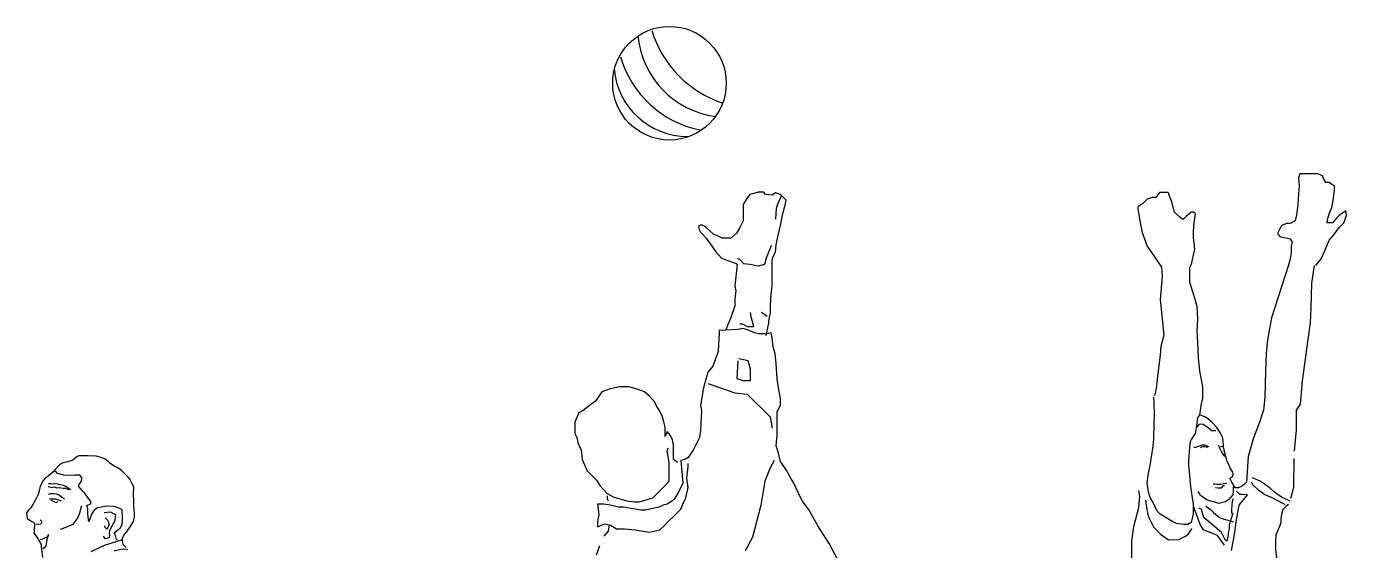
# Model space of a CAD drawing. Header units: metres. Extents: x 15.72 to 20.87, y 19.33 to 22.09.
# Drawn here: x 18.132 to 20.863, y 21.005 to 22.09 of the extents above; entities that cross this region are included whole.
import ezdxf

# ---------------------------------------------------------------- set-up
doc = ezdxf.new("R2010")
doc.units = ezdxf.units.M
doc.header["$MEASUREMENT"] = 0

# ---------------------------------------------------------------- blocks, each defined once
blk = doc.blocks.new('giocatori pallavolo')
for p, q in [((380.37, 228.09), (380.13, 227.34)), ((380.13, 227.34), (380.25, 225.86)), ((381.98, 228.09), (380.37, 228.09)), ((382.85, 228.09), (381.98, 228.09)), ((383.71, 228.09), (382.85, 228.09)), ((384.58, 227.71), (383.71, 228.09)), ((384.83, 227.1), (384.58, 227.71)), ((385.2, 226.48), (384.83, 227.1)), ((278.91, 224.29), (278.45, 223.68)), ((279.67, 224.44), (278.91, 224.29)), ((280.43, 224.74), (279.67, 224.44)), ((281.04, 224.74), (280.43, 224.74)), ((281.5, 224.74), (281.04, 224.74)), ((281.8, 224.29), (281.5, 224.74)), ((283.02, 224.13), (281.8, 224.29)), ((283.63, 224.59), (283.02, 224.13)), ((284.55, 224.29), (283.63, 224.59)), ((285.61, 223.22), (284.55, 224.29)), ((354.22, 224.23), (353.82, 223.7)), ((354.49, 224.63), (354.22, 224.23)), ((355.29, 224.63), (354.49, 224.63)), ((356.09, 224.63), (355.29, 224.63)), ((356.76, 222.9), (356.09, 224.63)), ((380.13, 224.38), (380, 222.4)), ((380.25, 225.86), (380.13, 224.38)), ((385.81, 226.48), (385.2, 226.48)), ((386.31, 226.11), (385.81, 226.48)), ((386.8, 225.86), (386.31, 226.11)), ((386.56, 223.14), (386.8, 225.12)), ((386.8, 225.12), (386.8, 225.86)), ((278.45, 223.68), (277.69, 222.46)), ((277.69, 222.46), (277.69, 219.41)), ((283.78, 221.7), (283.63, 219.72)), ((284.09, 222.61), (283.78, 221.7)), ((284.7, 223.98), (284.09, 222.61)), ((285, 220.79), (285.46, 222.31)), ((285.46, 222.31), (285.61, 223.22)), ((351.01, 222.36), (350.48, 221.96)), ((350.48, 221.96), (350.48, 221.7)), ((350.48, 221.7), (350.88, 219.43)), ((351.41, 222.63), (351.01, 222.36)), ((352.22, 223.43), (351.41, 222.63)), ((353.15, 223.7), (352.22, 223.43)), ((353.82, 223.7), (353.15, 223.7)), ((357.29, 221.03), (356.76, 222.9)), ((380, 222.4), (379.76, 220.55)), ((385.94, 221.04), (386.31, 221.91)), ((386.31, 221.91), (386.56, 223.14)), ((277.69, 219.41), (277.08, 218.2)), ((284.7, 219.11), (285, 220.79)), ((350.88, 219.43), (351.28, 217.29)), ((358.23, 220.09), (357.29, 221.03)), ((358.89, 219.69), (358.23, 220.09)), ((359.43, 220.23), (358.89, 219.69)), ((360.36, 221.03), (359.43, 220.23)), ((360.76, 221.03), (360.36, 221.03)), ((361.16, 220.76), (360.76, 221.03)), ((360.9, 219.03), (361.16, 220.76)), ((379.51, 219.44), (378.64, 218.94)), ((379.76, 220.55), (379.51, 219.44)), ((385.44, 219.07), (385.57, 219.93)), ((385.57, 219.93), (385.94, 221.04)), ((387.17, 219.93), (386.43, 219.07)), ((387.67, 220.43), (387.17, 219.93)), ((388.91, 221.29), (387.67, 220.43)), ((388.54, 219.07), (389.03, 220.43)), ((389.03, 220.43), (388.91, 221.29)), ((269.82, 218.62), (269.45, 218.35)), ((269.45, 218.35), (269.55, 217.8)), ((269.55, 217.8), (269.82, 217.3)), ((270.19, 218.62), (269.82, 218.62)), ((269.82, 217.3), (270.32, 216.84)), ((270.6, 218.4), (270.19, 218.62)), ((270.32, 216.84), (270.87, 216.25)), ((270.83, 218.2), (270.6, 218.4)), ((272.21, 216.98), (270.83, 218.2)), ((273.88, 216.22), (272.21, 216.98)), ((276.47, 217.13), (275.4, 216.22)), ((277.08, 218.2), (276.47, 217.13)), ((283.94, 215.91), (284.24, 217.28)), ((284.24, 217.28), (284.7, 219.11)), ((351.28, 217.29), (352.22, 214.76)), ((360.76, 217.43), (360.9, 219.03)), ((360.76, 216.36), (360.76, 217.43)), ((377.04, 218.57), (376.29, 217.09)), ((376.29, 217.09), (376.67, 216.6)), ((378.03, 218.94), (377.04, 218.57)), ((378.64, 218.94), (378.03, 218.94)), ((386.43, 219.07), (385.44, 219.07)), ((385.81, 215.85), (386.68, 216.84)), ((386.68, 216.84), (387.67, 218.2)), ((387.67, 218.2), (388.54, 219.07)), ((270.87, 216.25), (271.65, 215.1)), ((271.65, 215.1), (272.66, 213.73)), ((275.4, 216.22), (273.88, 216.22)), ((282.87, 214.85), (282.41, 213.78)), ((283.63, 213.63), (283.78, 215)), ((283.78, 215), (283.94, 215.91)), ((352.22, 214.76), (353.69, 212.62)), ((361.03, 214.22), (360.76, 216.36)), ((376.67, 216.6), (376.91, 216.47)), ((376.91, 216.47), (377.53, 216.35)), ((377.53, 216.35), (378.15, 216.22)), ((378.15, 216.22), (378.64, 216.1)), ((378.64, 216.1), (379.01, 215.48)), ((379.01, 215.48), (378.77, 214.74)), ((378.77, 214.74), (378.77, 213.51)), ((384.95, 213.75), (385.81, 215.85)), ((272.66, 213.73), (273.67, 212.54)), ((273.67, 212.54), (276.41, 211.53)), ((277.08, 212.26), (276.62, 212.41)), ((277.84, 211.5), (277.08, 212.26)), ((281.96, 212.56), (281.65, 211.35)), ((282.41, 213.78), (281.96, 212.56)), ((283.02, 212.11), (283.17, 212.72)), ((283.02, 208.91), (283.02, 212.11)), ((283.17, 212.72), (283.63, 213.63)), ((353.69, 212.62), (354.89, 210.89)), ((360.5, 211.69), (360.63, 212.62)), ((360.63, 212.62), (361.03, 214.22)), ((378.64, 212.39), (378.27, 211.04)), ((378.77, 213.51), (378.64, 212.39)), ((383.34, 211.16), (384.33, 212.39)), ((384.33, 212.39), (384.95, 213.75)), ((276.55, 211.44), (276.17, 207.39)), ((276.41, 211.53), (276.55, 211.44)), ((278.91, 211.35), (277.84, 211.5)), ((280.43, 211.04), (278.91, 211.35)), ((281.65, 211.35), (280.43, 211.04)), ((354.89, 210.89), (355.02, 209.15)), ((360.1, 210.75), (360.5, 211.69)), ((360.1, 209.55), (360.1, 210.75)), ((360.1, 208.08), (360.1, 209.55)), ((378.27, 211.04), (375.18, 201.52)), ((382.6, 207.95), (383.09, 211.16)), ((276.17, 207.39), (276.32, 206.48)), ((282.87, 205.87), (283.02, 207.39)), ((283.02, 207.39), (283.02, 208.91)), ((355.02, 209.15), (354.62, 204.88)), ((361.16, 204.75), (360.1, 208.08)), ((382.48, 203.37), (382.6, 207.95)), ((276.32, 206.48), (276.17, 205.11)), ((276.17, 205.11), (276.17, 203.74)), ((282.72, 203.89), (282.87, 205.87)), ((354.62, 204.88), (355.29, 198.34)), ((361.43, 203.55), (361.16, 204.75)), ((276.17, 203.74), (275.4, 201.6)), ((279.21, 201.45), (279.06, 202.52)), ((282.11, 201.76), (281.04, 202.52)), ((282.56, 201.6), (282.72, 202.37)), ((282.72, 202.37), (282.72, 203.89)), ((361.56, 201.41), (361.43, 203.55)), ((382.35, 200.66), (382.48, 203.37)), ((274.95, 200.39), (274.49, 199.32)), ((275.4, 201.6), (274.95, 200.39)), ((277.08, 200.39), (277.54, 200.39)), ((277.54, 200.39), (278.45, 199.93)), ((278.45, 199.93), (279.67, 199.93)), ((279.67, 199.93), (279.21, 201.45)), ((281.96, 198.25), (282.41, 200.54)), ((282.41, 200.99), (282.56, 201.6)), ((282.41, 200.54), (282.41, 200.99)), ((361.43, 199.01), (361.56, 201.41)), ((375.18, 201.52), (374.44, 197.44)), ((380.87, 189.91), (382.35, 200.66)), ((273.26, 198.77), (273.07, 195.33)), ((276.71, 199.35), (273.26, 199.16)), ((273.26, 199.16), (273.26, 198.77)), ((277.67, 199.54), (276.71, 199.35)), ((278.82, 199.16), (277.67, 199.54)), ((279.78, 198.77), (278.82, 199.16)), ((280.54, 198.58), (279.78, 198.77)), ((282.08, 198.58), (280.54, 198.58)), ((282.84, 198.77), (282.08, 198.58)), ((283.03, 197.81), (282.84, 198.77)), ((283.23, 196.09), (283.03, 197.81)), ((355.29, 198.34), (354.75, 196.21)), ((361.56, 197.01), (361.43, 199.01)), ((374.44, 197.44), (374.19, 194.97)), ((273.07, 195.33), (272.49, 193.6)), ((283.61, 194.94), (283.23, 196.09)), ((283.8, 193.03), (283.61, 194.94)), ((354.75, 196.21), (354.62, 194.61)), ((361.7, 194.21), (361.56, 197.01)), ((374.19, 194.97), (374.07, 191.64)), ((272.11, 192.64), (271.15, 191.5)), ((272.49, 193.6), (272.11, 192.64)), ((276.71, 193.6), (276.52, 190.35)), ((278.63, 193.6), (276.9, 193.99)), ((279.01, 192.07), (278.63, 193.6)), ((283.99, 190.35), (283.8, 193.03)), ((354.62, 194.61), (354.22, 191.27)), ((361.96, 191.67), (361.7, 194.21)), ((271.15, 191.5), (270.39, 188.62)), ((276.52, 190.35), (277.67, 189.96)), ((279.01, 189.96), (279.01, 192.07)), ((284.18, 188.62), (283.99, 190.35)), ((354.22, 191.27), (353.95, 189)), ((362.5, 188.87), (361.96, 191.67)), ((374.07, 191.64), (373.95, 186.82)), ((251.61, 187.86), (251.03, 187.09)), ((253.14, 188.43), (251.61, 187.86)), ((254.87, 188.82), (253.14, 188.43)), ((256.59, 188.82), (254.87, 188.82)), ((257.93, 188.43), (256.59, 188.82)), ((259.46, 187.86), (257.93, 188.43)), ((260.42, 187.09), (259.46, 187.86)), ((270.39, 188.62), (269.81, 185.37)), ((271.15, 189.39), (276.14, 187.67)), ((276.14, 187.67), (278.43, 187.47)), ((277.67, 189.96), (279.01, 189.96)), ((284.37, 187.67), (284.18, 188.62)), ((284.57, 186.52), (284.37, 187.67)), ((353.95, 189), (353.69, 187.53)), ((362.5, 186.73), (362.5, 188.87)), ((380.5, 185.58), (380.87, 189.91)), ((249.31, 185.37), (248.16, 184.41)), ((250.46, 186.13), (249.31, 185.37)), ((251.03, 187.09), (250.46, 186.13)), ((261.38, 185.94), (260.42, 187.09)), ((261.76, 185.18), (261.38, 185.94)), ((262.15, 184.6), (261.76, 185.18)), ((269.81, 185.37), (270, 184.41)), ((278.43, 187.47), (282.65, 183.26)), ((283.99, 184.22), (284.57, 185.37)), ((284.57, 185.37), (284.57, 186.52)), ((353.51, 185.81), (353.43, 186.92)), ((353.58, 183.59), (353.51, 185.81)), ((353.69, 187.53), (353.55, 187.13)), ((361.96, 183.66), (362.23, 185.67)), ((362.23, 185.67), (362.5, 186.73)), ((373.95, 186.82), (373.7, 184.47)), ((379.76, 184.47), (380.5, 185.58)), ((247.39, 184.03), (246.63, 182.3)), ((248.16, 184.41), (247.39, 184.03)), ((262.72, 183.45), (262.15, 184.6)), ((263.11, 182.11), (262.72, 183.45)), ((270, 184.41), (269.81, 180.77)), ((282.65, 183.26), (283.03, 181.16)), ((283.99, 182.3), (283.99, 184.22)), ((353.51, 182.11), (353.58, 183.59)), ((361.51, 183.14), (361.44, 182.62)), ((361.95, 183.66), (361.51, 183.14)), ((362.99, 183.22), (361.95, 183.66)), ((363.44, 182.92), (362.99, 183.22)), ((364.18, 182.25), (363.44, 182.92)), ((373.7, 184.47), (372.83, 181.88)), ((379.76, 180.89), (379.76, 184.47)), ((246.63, 182.3), (246.63, 180.2)), ((263.3, 181.35), (263.11, 182.11)), ((263.3, 180.58), (263.3, 181.35)), ((263.3, 179.62), (263.3, 180.58)), ((263.68, 180.58), (263.3, 179.62)), ((264.25, 179.82), (263.68, 180.58)), ((269.81, 180.77), (269.62, 179.43)), ((283.99, 179.82), (283.99, 182.3)), ((353.43, 179.14), (353.51, 182.11)), ((361.36, 181.66), (361.06, 180.18)), ((361.4, 181.42), (361.26, 181.21)), ((361.44, 182.62), (361.36, 181.66)), ((361.75, 181.83), (361.4, 181.42)), ((362.16, 181.9), (361.75, 181.83)), ((362.58, 181.83), (362.16, 181.9)), ((363, 181.56), (362.58, 181.83)), ((363.49, 181.21), (363, 181.56)), ((364.18, 180.65), (363.49, 181.21)), ((365.07, 181.29), (364.18, 182.25)), ((364.88, 180.65), (364.18, 180.65)), ((365.58, 180.55), (365.07, 181.29)), ((365.95, 179.88), (365.58, 180.55)), ((372.83, 181.88), (371.84, 179.41)), ((379.39, 176.93), (379.76, 180.89)), ((246.63, 180.2), (247.01, 179.43)), ((247.01, 179.43), (247.2, 178.48)), ((247.2, 178.48), (247.78, 177.13)), ((264.64, 179.05), (264.25, 179.82)), ((264.83, 178.09), (264.64, 179.05)), ((264.83, 177.13), (264.83, 178.09)), ((269.62, 179.43), (268.47, 177.13)), ((283.8, 177.9), (283.99, 179.82)), ((284.18, 176.56), (283.8, 177.9)), ((353.29, 177.44), (353.43, 179.14)), ((360.18, 178.63), (360.03, 177.59)), ((360.4, 179.14), (360.18, 178.63)), ((360.77, 179.74), (360.4, 179.14)), ((361.06, 180.18), (360.77, 179.74)), ((362.03, 177.94), (361.54, 177.73)), ((362.3, 178.01), (362.03, 177.94)), ((362.86, 178.01), (362.3, 178.01)), ((363.35, 177.87), (362.86, 178.01)), ((363.63, 177.73), (363.35, 177.87)), ((365.3, 178.01), (365.5, 177.66)), ((366.18, 179.37), (365.95, 179.88)), ((366.34, 177.94), (365.99, 177.8)), ((366.33, 178.18), (366.18, 179.37)), ((366.33, 177.74), (366.33, 178.18)), ((371.84, 179.41), (370.85, 175.95)), ((154.79, 175.95), (153.98, 175.26)), ((155.2, 176.07), (154.79, 175.95)), ((156.81, 176.07), (155.2, 176.07)), ((158.32, 176.01), (156.81, 176.07)), ((159.24, 175.78), (158.32, 176.01)), ((159.99, 175.43), (159.24, 175.78)), ((160.51, 175.03), (159.99, 175.43)), ((247.78, 177.13), (247.97, 175.41)), ((247.97, 175.41), (248.93, 173.31)), ((263.68, 176.94), (263.87, 177.52)), ((264.06, 174.84), (263.68, 176.94)), ((264.83, 176.56), (264.83, 177.13)), ((264.83, 175.99), (264.83, 176.56)), ((264.83, 175.41), (264.83, 175.99)), ((265.6, 174.84), (264.83, 175.41)), ((266.94, 175.41), (266.17, 175.22)), ((267.51, 175.79), (266.94, 175.41)), ((268.47, 177.13), (267.51, 175.79)), ((284.57, 175.03), (284.18, 176.56)), ((352.77, 174.26), (353.14, 176.7)), ((353.14, 176.7), (353.29, 177.44)), ((360.03, 177.59), (359.88, 175.15)), ((361.12, 177.59), (360.84, 177.59)), ((361.54, 177.73), (361.12, 177.59)), ((362.23, 177.66), (362.1, 177.52)), ((362.51, 177.73), (362.23, 177.66)), ((362.86, 177.73), (362.51, 177.73)), ((363.21, 177.66), (362.86, 177.73)), ((363.42, 177.59), (363.21, 177.66)), ((365.5, 177.66), (365.99, 176.69)), ((365.99, 177.8), (365.71, 177.66)), ((365.99, 176.69), (366.48, 175.92)), ((366.55, 176.63), (366.33, 177.74)), ((366.77, 175.96), (366.55, 176.63)), ((366.84, 175.52), (366.77, 175.96)), ((366.99, 175), (366.84, 175.52)), ((370.85, 175.95), (370.55, 171.22)), ((379.38, 174.39), (379.38, 175.58)), ((150.29, 173.07), (149.37, 172.26)), ((150.75, 173.53), (150.29, 173.07)), ((150.92, 173.13), (150.69, 173.24)), ((151.27, 174.17), (150.75, 173.53)), ((151.16, 172.78), (150.92, 173.13)), ((151.91, 174.68), (151.27, 174.17)), ((152.25, 174.8), (151.91, 174.68)), ((153.06, 174.97), (152.25, 174.8)), ((153.98, 175.26), (153.06, 174.97)), ((160.8, 174.74), (160.51, 175.03)), ((161.09, 174.51), (160.8, 174.74)), ((161.61, 174.17), (161.09, 174.51)), ((162.3, 173.88), (161.61, 174.17)), ((162.7, 173.59), (162.3, 173.88)), ((163.17, 173.18), (162.7, 173.59)), ((163.97, 172.38), (163.17, 173.18)), ((248.93, 173.31), (250.65, 171.58)), ((264.06, 173.5), (264.06, 174.84)), ((264.06, 171.39), (264.06, 173.5)), ((266.17, 175.22), (266.55, 171.01)), ((267.32, 171.96), (267.51, 174.07)), ((267.51, 174.07), (267.51, 174.65)), ((282.65, 173.88), (281.69, 171.39)), ((283.42, 175.22), (282.65, 173.88)), ((285.72, 173.31), (284.57, 175.03)), ((286.48, 171.96), (285.72, 173.31)), ((352.47, 172.85), (352.77, 174.26)), ((359.88, 175.15), (359.88, 174.41)), ((359.88, 174.41), (360.25, 170.41)), ((367.29, 174.48), (366.99, 175)), ((367.51, 173.89), (367.29, 174.48)), ((368.03, 173.07), (367.51, 173.89)), ((368.1, 172.78), (368.03, 173.07)), ((379.28, 171.46), (379.38, 174.39)), ((148.56, 171.51), (147.98, 170.47)), ((148.96, 172.03), (148.56, 171.51)), ((149.37, 172.26), (148.96, 172.03)), ((149.6, 170.93), (149.54, 170.93)), ((149.83, 170.93), (149.6, 170.93)), ((150, 170.88), (149.83, 170.93)), ((150.35, 170.82), (150, 170.88)), ((150.64, 170.88), (150.35, 170.82)), ((151.21, 170.82), (150.64, 170.88)), ((152.37, 172.49), (151.16, 172.78)), ((151.62, 170.7), (151.21, 170.82)), ((152.31, 170.59), (151.62, 170.7)), ((152.6, 170.47), (152.31, 170.59)), ((154.16, 172.43), (152.37, 172.49)), ((154.5, 172.49), (154.16, 172.43)), ((155.31, 172.49), (154.5, 172.49)), ((155.08, 170.7), (155.6, 171.4)), ((155.14, 170.42), (155.08, 170.7)), ((155.66, 172.09), (155.31, 172.49)), ((155.6, 171.4), (155.66, 171.92)), ((155.66, 171.92), (155.66, 172.09)), ((164.26, 172.09), (163.97, 172.38)), ((164.49, 171.74), (164.26, 172.09)), ((164.95, 170.88), (164.49, 171.74)), ((165.24, 170.36), (164.95, 170.88)), ((250.65, 171.58), (251.22, 170.62)), ((251.22, 170.62), (252.57, 169.09)), ((263.11, 170.43), (264.06, 171.39)), ((266.55, 171.01), (265.79, 169.48)), ((267.51, 170.24), (267.32, 171.96)), ((281.69, 171.39), (280.93, 166.99)), ((287.06, 171.01), (286.48, 171.96)), ((287.82, 169.28), (287.06, 171.01)), ((352.25, 171.07), (352.47, 172.85)), ((352.47, 169.37), (352.25, 171.07)), ((364.67, 170.85), (364.39, 170.85)), ((365.09, 170.78), (364.67, 170.85)), ((365.78, 170.78), (365.09, 170.78)), ((366.34, 170.92), (365.78, 170.78)), ((365.92, 170.15), (366.34, 170.57)), ((366.9, 170.99), (366.34, 170.92)), ((366.34, 170.57), (366.48, 170.57)), ((367.51, 171.96), (368.03, 172.26)), ((367.88, 171.22), (367.51, 171.96)), ((368.47, 170.19), (367.88, 171.22)), ((368.03, 172.26), (368.1, 172.78)), ((369.81, 170.56), (369.07, 170.19)), ((370.18, 170.85), (369.81, 170.56)), ((370.55, 171.22), (370.18, 170.85)), ((371.74, 170.74), (371.5, 171.21)), ((373.06, 171.37), (371.68, 172.01)), ((372.81, 169.68), (371.74, 170.74)), ((373.61, 171.01), (373.06, 171.37)), ((375.07, 170), (373.61, 171.01)), ((379.28, 170.37), (379.28, 171.46)), ((147.63, 168.91), (147.11, 167.93)), ((147.81, 169.61), (147.63, 168.91)), ((147.98, 170.47), (147.81, 169.61)), ((149.48, 170.42), (150.17, 170.24)), ((149.83, 169.03), (149.48, 168.91)), ((149.71, 168.16), (150.23, 168.11)), ((150.52, 169.03), (149.83, 169.03)), ((150.17, 170.24), (150.58, 170.36)), ((150.23, 168.11), (150.81, 168.11)), ((150.98, 168.97), (150.52, 169.03)), ((150.58, 170.36), (151.1, 170.18)), ((150.81, 168.11), (151.56, 167.88)), ((151.5, 168.8), (150.98, 168.97)), ((151.1, 170.18), (151.56, 170.24)), ((151.96, 168.4), (151.5, 168.8)), ((151.56, 170.24), (152.19, 170.13)), ((152.54, 168.05), (151.96, 168.4)), ((152.19, 170.13), (152.6, 170.13)), ((153, 170.18), (152.6, 170.47)), ((152.6, 170.13), (153.18, 169.84)), ((153.64, 169.78), (153, 170.18)), ((155.72, 169.67), (155.14, 170.42)), ((156.12, 169.32), (155.72, 169.67)), ((156.64, 168.57), (156.12, 169.32)), ((157.28, 167.7), (156.64, 168.57)), ((165.19, 168.86), (165.24, 170.36)), ((165.24, 167.82), (165.19, 168.86)), ((252.57, 169.09), (253.72, 168.52)), ((252.57, 168.71), (252.57, 168.14)), ((252.57, 168.14), (252.76, 167.75)), ((253.72, 168.52), (256.21, 167.75)), ((258.51, 167.56), (261, 168.33)), ((261, 168.33), (261.57, 168.9)), ((261.57, 168.9), (263.11, 170.43)), ((265.02, 168.14), (264.64, 167.75)), ((265.79, 169.48), (265.02, 168.14)), ((266.55, 167.18), (267.13, 168.33)), ((267.13, 168.33), (267.51, 170.24)), ((288.59, 167.75), (287.82, 169.28)), ((350.85, 168.57), (350.67, 169.69)), ((350.67, 166.53), (350.85, 168.57)), ((352.84, 168.26), (352.47, 169.37)), ((353.36, 167.45), (352.84, 168.26)), ((360.25, 170.41), (360.55, 168.34)), ((360.55, 168.34), (360.69, 167.15)), ((361.82, 169.18), (361.61, 169.46)), ((362.1, 168.76), (361.82, 169.18)), ((362.65, 168.41), (362.1, 168.76)), ((363.14, 168), (362.65, 168.41)), ((364.81, 170.22), (365.3, 170.15)), ((365.3, 170.15), (365.92, 170.15)), ((367.59, 168.41), (367.38, 168.07)), ((368.01, 168.9), (367.59, 168.41)), ((368.08, 169.46), (368.01, 168.9)), ((368.01, 167.86), (368.15, 168.2)), ((368.15, 170.5), (368.08, 170.15)), ((368.08, 170.15), (368.08, 169.8)), ((368.08, 169.8), (368.08, 169.46)), ((369.07, 170.19), (368.47, 170.19)), ((369.31, 168.91), (368.72, 169.56)), ((369.19, 166.95), (370.73, 168.85)), ((369.73, 168.91), (369.31, 168.91)), ((370.73, 168.85), (369.73, 168.91)), ((373.93, 168.85), (372.81, 169.68)), ((375.06, 168.43), (373.93, 168.85)), ((377.36, 167.19), (375.06, 168.43)), ((375.71, 169.36), (375.07, 170)), ((377, 168.44), (375.71, 169.36)), ((378.64, 167.71), (377, 168.44)), ((378.74, 168.26), (379.1, 169.54)), ((379.1, 169.54), (379.28, 170.37)), ((145.56, 165.74), (145.44, 165.45)), ((145.84, 166.03), (145.56, 165.74)), ((146.25, 166.49), (145.84, 166.03)), ((146.59, 166.95), (146.25, 166.49)), ((147.11, 167.93), (146.59, 166.95)), ((149.94, 167.88), (150.35, 167.7)), ((150.35, 167.7), (150.92, 167.47)), ((150.92, 167.47), (151.27, 167.65)), ((151.56, 167.88), (151.79, 167.76)), ((151.79, 167.76), (151.85, 167.82)), ((155.6, 166.84), (155.26, 165.51)), ((156.58, 166.9), (157.39, 167.3)), ((156.76, 166.38), (156.58, 166.9)), ((156.76, 165.22), (156.76, 166.38)), ((157.39, 167.3), (157.28, 167.7)), ((157.91, 166.03), (157.45, 165.28)), ((158.55, 166.49), (157.91, 166.03)), ((160.28, 166.78), (158.55, 166.49)), ((159.76, 165.63), (160.91, 165.74)), ((161.66, 166.72), (160.28, 166.78)), ((160.91, 165.74), (161.89, 165.22)), ((162.88, 166.32), (161.66, 166.72)), ((163.11, 166.03), (162.88, 166.32)), ((163.17, 164.82), (163.11, 166.03)), ((165.24, 166.78), (165.24, 167.82)), ((165.3, 166.03), (165.24, 166.78)), ((165.36, 165.51), (165.3, 166.03)), ((251.99, 167.18), (250.84, 167.18)), ((250.84, 167.18), (251.03, 165.26)), ((253.14, 166.99), (251.99, 167.18)), ((254.67, 166.6), (253.14, 166.99)), ((255.63, 166.6), (254.67, 166.6)), ((257.74, 166.22), (255.63, 166.6)), ((256.21, 167.75), (257.55, 167.56)), ((257.55, 167.56), (258.51, 167.56)), ((258.89, 166.03), (257.74, 166.22)), ((259.66, 166.03), (258.89, 166.03)), ((262.15, 166.6), (259.66, 166.03)), ((262.91, 166.99), (262.15, 166.6)), ((263.68, 167.18), (262.91, 166.99)), ((264.64, 167.75), (263.68, 167.18)), ((265.4, 165.45), (266.17, 166.22)), ((266.17, 166.22), (266.55, 167.18)), ((280.93, 166.99), (279.39, 161.05)), ((289.74, 166.22), (288.59, 167.75)), ((290.7, 164.5), (289.74, 166.22)), ((349.74, 163.01), (350.67, 166.53)), ((351.91, 167.9), (352.08, 166.54)), ((352.08, 166.54), (352.44, 164.94)), ((354.1, 165.89), (353.36, 167.45)), ((354.62, 165.3), (354.1, 165.89)), ((360.69, 167.15), (360.69, 165.3)), ((361.98, 163.41), (360.79, 166.8)), ((362.25, 166.16), (361.79, 166.43)), ((362.71, 164.69), (362.25, 166.16)), ((363.08, 166.8), (363.9, 166.16)), ((363.9, 167.72), (363.14, 168)), ((364.53, 167.58), (363.9, 167.72)), ((363.9, 166.16), (364.45, 165.61)), ((365.44, 167.3), (364.53, 167.58)), ((366.2, 167.44), (365.44, 167.3)), ((366.69, 167.58), (366.2, 167.44)), ((367.11, 167.86), (366.69, 167.58)), ((367.38, 168.07), (367.11, 167.86)), ((367.87, 165.98), (367.94, 167.09)), ((367.94, 165.28), (367.87, 165.98)), ((367.94, 167.09), (368.01, 167.86)), ((368.66, 163.88), (369.19, 166.95)), ((377.27, 166.16), (377, 165.24)), ((377.82, 166.71), (377.27, 166.16)), ((377.72, 167.07), (377.36, 167.19)), ((378.28, 167.07), (377.82, 166.71)), ((145.44, 165.45), (145.56, 164.53)), ((145.56, 164.53), (145.9, 164.3)), ((145.9, 164.3), (146.42, 163.95)), ((146.42, 163.95), (146.77, 163.84)), ((146.77, 163.84), (147, 163.38)), ((147, 163.38), (146.88, 162.8)), ((147.23, 163.55), (147.75, 163.49)), ((147.75, 163.49), (148.1, 163.55)), ((148.27, 163.95), (147.98, 164.24)), ((148.1, 163.55), (148.27, 163.72)), ((148.27, 163.72), (148.27, 163.95)), ((153.98, 163.43), (152.19, 162.68)), ((154.97, 164.82), (153.98, 163.43)), ((155.26, 165.51), (154.97, 164.82)), ((156.81, 164.99), (156.76, 165.22)), ((156.87, 164.13), (156.81, 164.99)), ((156.99, 163.95), (156.87, 164.13)), ((157.1, 164.24), (156.99, 163.95)), ((157.45, 165.28), (157.1, 164.24)), ((159.99, 164.65), (160.39, 164.18)), ((160.68, 163.38), (160.34, 162.63)), ((160.39, 164.18), (160.51, 163.95)), ((160.51, 163.95), (160.68, 163.38)), ((161.43, 163.55), (161.14, 162.97)), ((161.72, 163.95), (161.43, 163.55)), ((161.78, 164.24), (161.72, 163.95)), ((161.89, 165.22), (161.78, 164.24)), ((162.76, 162.74), (163.11, 163.43)), ((163.11, 163.43), (163.17, 164.18)), ((163.17, 164.18), (163.17, 164.82)), ((164.44, 162.8), (165.19, 163.95)), ((165.19, 163.95), (165.36, 164.82)), ((165.36, 164.82), (165.36, 165.51)), ((251.03, 165.26), (250.84, 163.92)), ((250.84, 163.92), (250.84, 162.97)), ((250.84, 162.97), (252.18, 163.54)), ((252.18, 163.54), (252.95, 163.35)), ((252.95, 163.35), (252.76, 162.2)), ((253.14, 163.35), (254.29, 162.58)), ((263.11, 163.16), (264.06, 164.11)), ((264.06, 164.11), (264.83, 164.88)), ((264.83, 164.88), (265.4, 165.45)), ((291.46, 163.16), (290.7, 164.5)), ((352.44, 164.94), (353.39, 162.99)), ((356.32, 164.26), (354.62, 165.3)), ((356.99, 163.89), (356.32, 164.26)), ((357.66, 163.6), (356.99, 163.89)), ((358.99, 163.38), (357.66, 163.6)), ((359.73, 163.38), (358.99, 163.38)), ((360.32, 163.75), (359.73, 163.38)), ((360.69, 165.3), (360.32, 163.75)), ((362.62, 162.4), (361.98, 163.41)), ((365.92, 161.95), (362.71, 164.69)), ((364.45, 165.61), (365.55, 164.69)), ((365.55, 164.69), (366.28, 164.42)), ((366.28, 164.42), (367.29, 164.14)), ((367.29, 164.14), (368.11, 163.87)), ((368.02, 165.42), (367.38, 163.32)), ((367.38, 163.32), (367.38, 162.77)), ((368.48, 162.34), (368.66, 163.88)), ((376.9, 163.78), (376.63, 163.05)), ((377, 165.24), (376.9, 164.42)), ((376.9, 164.42), (376.9, 163.78)), ((146.88, 162.22), (146.83, 161.82)), ((146.83, 161.82), (147.23, 161.24)), ((146.88, 162.8), (146.88, 162.22)), ((147.23, 161.24), (147.52, 160.84)), ((147.52, 160.84), (147.75, 160.43)), ((148.04, 160.61), (148.44, 160.78)), ((148.44, 160.78), (148.85, 160.95)), ((148.85, 160.95), (149.42, 161.18)), ((149.54, 161.53), (149.19, 160.66)), ((149.42, 161.18), (149.54, 161.53)), ((152.19, 162.68), (151.68, 162.45)), ((159.99, 160.78), (159.64, 161.24)), ((159.99, 162.86), (159.93, 163.15)), ((160.28, 162.51), (159.99, 162.86)), ((160.68, 160.95), (159.99, 160.78)), ((160.34, 162.63), (160.28, 162.51)), ((160.74, 162.28), (160.68, 161.82)), ((160.68, 161.82), (160.74, 161.53)), ((160.74, 161.53), (160.68, 160.95)), ((161.14, 162.97), (160.74, 162.28)), ((161.72, 161.76), (161.89, 162.05)), ((161.89, 161.36), (161.72, 161.76)), ((161.89, 162.05), (162.3, 162.4)), ((162.07, 160.66), (161.89, 161.36)), ((162.3, 162.4), (162.76, 162.74)), ((163.17, 160.9), (163.4, 161.41)), ((163.17, 160.26), (163.17, 160.9)), ((163.4, 161.41), (163.86, 161.93)), ((163.86, 161.93), (164.44, 162.8)), ((252.76, 162.2), (251.99, 161.24)), ((254.29, 162.58), (255.82, 162.58)), ((255.82, 162.58), (257.74, 162.39)), ((257.74, 162.39), (260.42, 162.01)), ((260.42, 162.01), (262.34, 162.39)), ((262.34, 162.39), (263.11, 163.16)), ((279.39, 161.05), (278.05, 158.56)), ((292.42, 161.62), (291.46, 163.16)), ((293.57, 159.9), (292.42, 161.62)), ((349.37, 160.41), (349.74, 163.01)), ((353.39, 162.99), (354.69, 161.63)), ((354.69, 161.63), (356.17, 160.56)), ((358.06, 160.62), (359.31, 161.27)), ((359.31, 161.27), (359.84, 161.69)), ((359.84, 161.69), (360.37, 162.4)), ((360.37, 162.4), (360.49, 162.75)), ((365.18, 161.4), (362.62, 162.4)), ((366.47, 159.57), (365.18, 161.4)), ((366.65, 160.57), (365.92, 161.95)), ((367.11, 161.12), (366.92, 160.3)), ((367.2, 161.67), (367.11, 161.12)), ((367.38, 162.77), (367.2, 161.67)), ((368.07, 160.21), (368.48, 162.34)), ((375.99, 161.49), (375.9, 160.21)), ((376.63, 163.05), (375.99, 161.49)), ((147.75, 160.43), (148.15, 159.68)), ((148.15, 159.68), (148.15, 159.28)), ((148.15, 159.28), (148.38, 157.32)), ((148.73, 159.11), (148.44, 158.93)), ((149.02, 159.45), (148.73, 159.11)), ((149.13, 160.2), (149.02, 159.45)), ((149.19, 160.66), (149.13, 160.2)), ((159.76, 159.51), (157.33, 158.36)), ((163.11, 160.55), (159.76, 159.51)), ((162.93, 158.76), (161.61, 158.47)), ((162.24, 160.55), (162.07, 160.66)), ((163.45, 158.82), (162.93, 158.76)), ((163.28, 159.74), (163.17, 160.26)), ((163.8, 159.22), (163.28, 159.74)), ((164.15, 158.76), (163.45, 158.82)), ((250.65, 157.8), (251.22, 159.52)), ((295.11, 157.03), (293.57, 159.9)), ((349.37, 157.26), (349.37, 160.41)), ((356.17, 160.56), (358.06, 160.62)), ((366.92, 160.3), (366.65, 160.57)), ((367.77, 158.61), (368.07, 160.21)), ((375.9, 160.21), (375.9, 158.74)), ((375.9, 158.74), (376.17, 156.91))]:
    blk.add_line(p, q)
blk.add_circle((264.09, 244.81), 10.48)
for centre, radius, start, end in [((274.84, 255.16), 16.66, 185.9945, 262.2499), ((280.15, 260.34), 20.16, 196.6853, 252.1243), ((273.48, 254.97), 19.15, 196.1229, 258.5743), ((267.43, 248.6), 13.6, 184.7014, 270.1016)]:
    blk.add_arc(centre, radius, start, end)

msp = doc.modelspace()

# ---------------------------------------------------------------- block references
at = {"xscale": 0.01121262327284057, "yscale": 0.01121262327230397, "zscale": 0.0112126232720401}
msp.add_blockref('giocatori pallavolo', (16.5014, 19.2272), dxfattribs=at)

doc.saveas('drawing.dxf')
